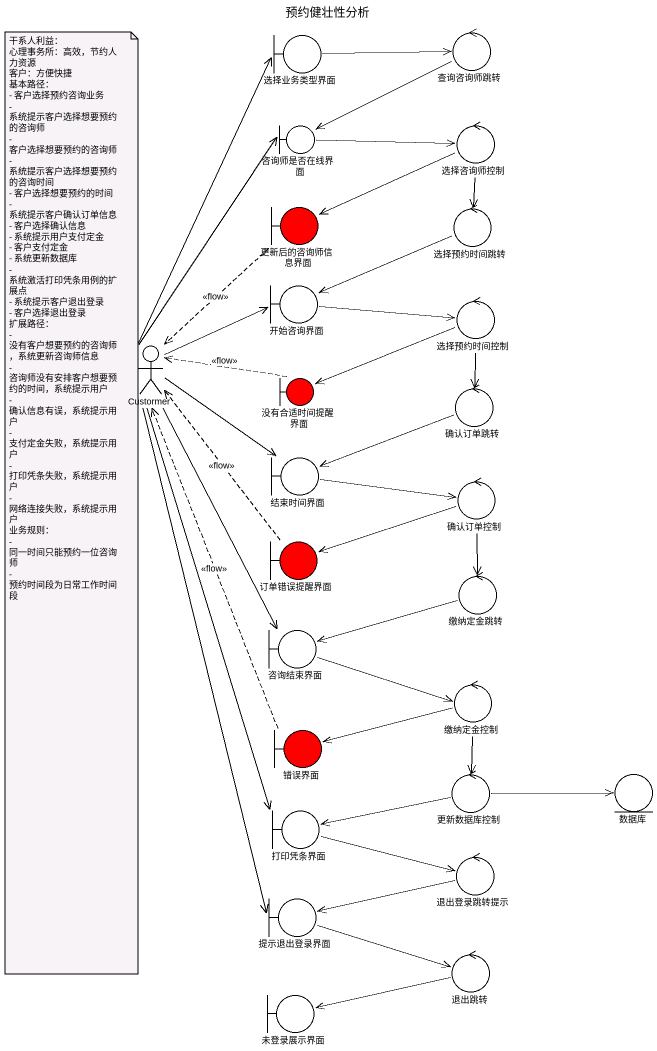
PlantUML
@startuml
title 预约健壮性分析
boundary 选择业务类型界面
control 查询咨询师跳转
boundary 咨询师是否在线界面
control 选择咨询师控制
boundary 更新后的咨询师信息界面 #FF0000
control 选择预约时间跳转
boundary 开始咨询界面
control 选择预约时间控制
actor Custormer
boundary 没有合适时间提醒界面 #FF0000
control 确认订单跳转
boundary 结束时间界面
control 确认订单控制
boundary 订单错误提醒界面 #FF0000
control 缴纳定金跳转
boundary 咨询结束界面
control 缴纳定金控制
boundary 错误界面 #FF0000
control 更新数据库控制
entity 数据库
boundary 打印凭条界面
control 退出登录跳转提示
boundary 提示退出登录界面
control 退出跳转
boundary 未登录展示界面
选择业务类型界面 -right-> 查询咨询师跳转
查询咨询师跳转 -left-> 咨询师是否在线界面
咨询师是否在线界面 -right-> 选择咨询师控制
选择咨询师控制 -left-> 更新后的咨询师信息界面
选择咨询师控制 --> 选择预约时间跳转
更新后的咨询师信息界面 ..> Custormer : <<flow>>
选择预约时间跳转 -left-> 开始咨询界面
开始咨询界面 -right-> 选择预约时间控制
选择预约时间控制 -left-> 没有合适时间提醒界面
选择预约时间控制 --> 确认订单跳转
Custormer -up-> 选择业务类型界面
Custormer -up-> 咨询师是否在线界面
Custormer -right-> 开始咨询界面
Custormer --> 结束时间界面
Custormer --> 咨询结束界面
Custormer --> 打印凭条界面
Custormer --> 提示退出登录界面
没有合适时间提醒界面 .left.> Custormer : <<flow>>
确认订单跳转 -left-> 结束时间界面
结束时间界面 -right-> 确认订单控制
确认订单控制 -left-> 订单错误提醒界面
确认订单控制 --> 缴纳定金跳转
订单错误提醒界面 .up.> Custormer : <<flow>>
缴纳定金跳转 -left-> 咨询结束界面
咨询结束界面 -right-> 缴纳定金控制
缴纳定金控制 -left-> 错误界面
缴纳定金控制 --> 更新数据库控制
错误界面 .up.> Custormer : <<flow>>
更新数据库控制 -right-> 数据库
更新数据库控制 -left-> 打印凭条界面
打印凭条界面 -right-> 退出登录跳转提示
退出登录跳转提示 -left-> 提示退出登录界面
提示退出登录界面 -right-> 退出跳转
退出跳转 -left-> 未登录展示界面
note as N1
  干系人利益：
  心理事务所：高效，节约人力资源
  客户：方便快捷
  基本路径：
  - 客户选择预约咨询业务
  - 系统提示客户选择想要预约的咨询师
  - 客户选择想要预约的咨询师
  - 系统提示客户选择想要预约的咨询时间
  - 客户选择想要预约的时间
  - 系统提示客户确认订单信息
  - 客户选择确认信息
  - 系统提示用户支付定金
  - 客户支付定金
  - 系统更新数据库
  - 系统激活打印凭条用例的扩展点
  - 系统提示客户退出登录
  - 客户选择退出登录
  扩展路径：
  - 没有客户想要预约的咨询师，系统更新咨询师信息
  - 咨询师没有安排客户想要预约的时间，系统提示用户
  - 确认信息有误，系统提示用户
  - 支付定金失败，系统提示用户
  - 打印凭条失败，系统提示用户
  - 网络连接失败，系统提示用户
  业务规则：
  - 同一时间只能预约一位咨询师
  - 预约时间段为日常工作时间段
end note
@enduml
